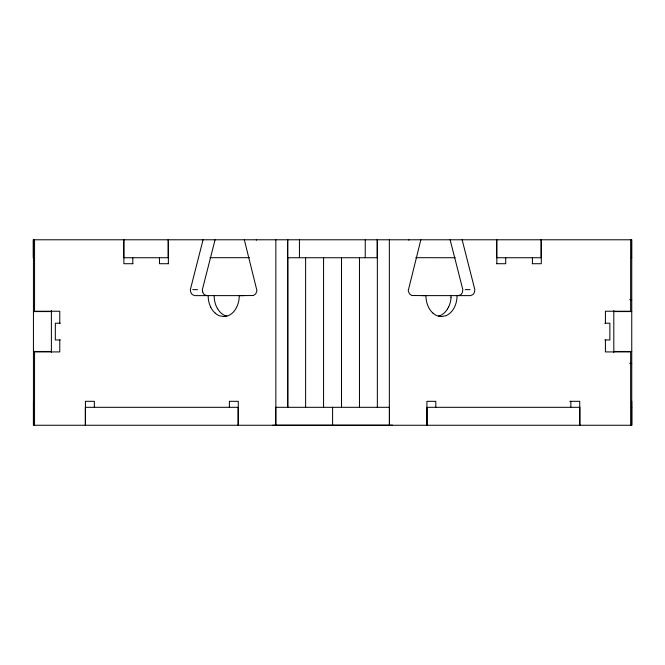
<?xml version="1.0" encoding="UTF-8"?>
<svg xmlns="http://www.w3.org/2000/svg" width="665" height="665" viewBox="0 0 665 665"><rect width="100%" height="100%" fill="white"/><g stroke="black" fill="none" stroke-linecap="round" stroke-linejoin="round"><path stroke-width="1" d="M33.682 257.737L33.25 257.737L33.25 239.782L631.75 239.782L631.75 425.259L33.441 425.259L33.45 401.328M59.767 323.207L59.775 311.237L34.547 311.237L34.547 239.782M605.424 339.956L605.416 351.918L630.644 351.918L630.644 425.251M631.75 425.259L631.75 401.328M420.862 239.782L408.227 290.713L409.449 293.847L411.793 295.518L425.933 295.617A20.914 15.536 90 0 0 428.468 307.08L429.415 308.826A20.972 15.578 90 0 0 432.982 313.149M203.058 239.782L190.348 289.641L190.664 291.852A5.96 4.422 90 0 0 192.385 294.653L194.795 295.617L244.221 295.617M215.069 239.782L202.359 289.641L202.675 291.852M408.842 240.206L408.85 239.782M450.995 297.504L451.053 295.617M447.578 308.826L448.518 307.08M438.326 316.207L439.781 315.759A20.898 15.519 -89.9 0 0 444.012 313.149A20.989 15.594 -90 0 0 447.587 308.834M458.385 295.617L460.803 294.653A5.96 4.431 -90 0 0 462.516 291.852L462.832 289.641L450.13 239.782M168.478 257.729L123.707 257.737L123.707 239.782M210.007 257.688L249.4 257.688M377.412 257.737L287.471 257.737L287.529 239.782M415.8 257.688L455.226 257.737M631.318 257.737L631.75 257.737M132.909 263.714L123.898 263.714L123.898 239.782M168.478 263.714L159.467 263.714L159.467 257.729M496.722 263.714L505.724 263.714L505.724 257.729M532.291 263.714L541.293 263.714L541.293 239.782M192.75 289.641L197.555 289.641M465.234 289.641L470.039 289.641M421.934 295.617L470.396 295.617L472.807 294.653A5.952 4.422 -90 0 0 474.519 291.844L474.843 289.641L462.133 239.782M629.755 299.616L631.75 299.616M33.45 311.577L51.396 311.577M613.803 311.577L631.75 311.577M60.332 323.207L55.328 323.207L55.328 339.956L60.332 339.956M604.859 323.207L609.863 323.207L609.863 339.956L604.859 339.956M33.45 351.469L51.396 351.469M613.803 351.469L631.75 351.469M629.755 363.431L631.75 363.431M569.739 401.319L579.747 401.319L579.747 425.251M631.318 407.312L631.75 407.387M272.766 425.218L392.425 425.218M206.807 295.617L204.396 294.653A5.952 4.439 -89.7 0 1 202.667 291.852M226.865 316.207L225.418 315.759A20.898 15.519 89.9 0 1 221.187 313.149A20.964 15.544 89.8 0 1 217.646 308.793M217.621 308.826L216.674 307.08A20.898 15.536 -90 0 1 214.197 297.504L214.138 295.617M210.672 307.08L211.611 308.826A20.997 15.561 89.7 0 0 215.194 313.115M208.137 295.617L208.394 299.433A20.873 15.486 89.9 0 0 210.697 307.055M244.329 239.782L256.964 290.713L255.742 293.847L253.407 295.518L239.259 295.617A20.972 15.594 90 0 1 237.521 305.243L235.776 308.826A20.997 15.561 89.7 0 1 232.251 313.157A20.898 15.528 -90 0 1 227.979 315.759L223.698 316.565L219.408 315.759A20.906 15.519 89.8 0 1 215.194 313.124M256.341 239.782L256.358 240.206M605.424 323.207L605.416 311.237L630.644 311.237L630.644 239.782M59.767 339.956L59.775 351.918L34.547 351.918L34.547 425.251M631.559 239.782L631.559 257.737M613.803 310.538L613.803 352.417M579.872 425.259L579.872 407.312L427.046 407.312L427.046 425.259M570.853 401.319L570.853 407.304M541.102 239.782L541.102 257.737L496.639 257.737L496.639 239.782M532.407 257.729L532.407 263.714M496.83 239.782L496.83 263.714M435.808 407.304L435.808 401.319L426.913 401.319L426.913 425.251M389.482 425.259L389.482 407.312L275.709 407.312L275.709 425.259M389.349 239.782L389.349 425.251M377.346 239.782L377.346 407.637M377.213 239.782L377.213 257.737M365.251 239.782L365.251 257.737M359.466 257.737L359.466 407.312M341.511 257.737L341.511 407.312M332.6 407.312L332.6 425.259M323.564 257.737L323.564 407.312M305.617 257.737L305.617 407.312M299.433 239.782L299.433 257.737M287.854 239.782L287.854 407.637M287.662 257.737L287.662 407.312M275.842 239.782L275.842 425.251M238.278 425.251L238.278 401.319L229.383 401.319L229.383 407.304M238.145 425.259L238.145 407.312L85.32 407.312L85.32 425.259M168.361 239.782L168.361 263.714M168.17 239.782L168.17 257.737M132.792 257.729L132.792 263.714M94.339 407.304L94.339 401.319L85.444 401.319L85.444 425.251M51.396 310.538L51.396 352.417M33.45 239.782L33.441 425.259M457.055 295.617A20.881 15.511 -90 0 1 454.527 307.08L453.58 308.826A20.981 15.578 -89.9 0 1 450.006 313.132A20.881 15.495 89.7 0 1 445.799 315.767L441.502 316.565L437.221 315.759A20.881 15.495 89.7 0 1 433.006 313.107M451.045 297.513A20.906 15.586 89.9 0 1 448.559 307.114"/></g></svg>
